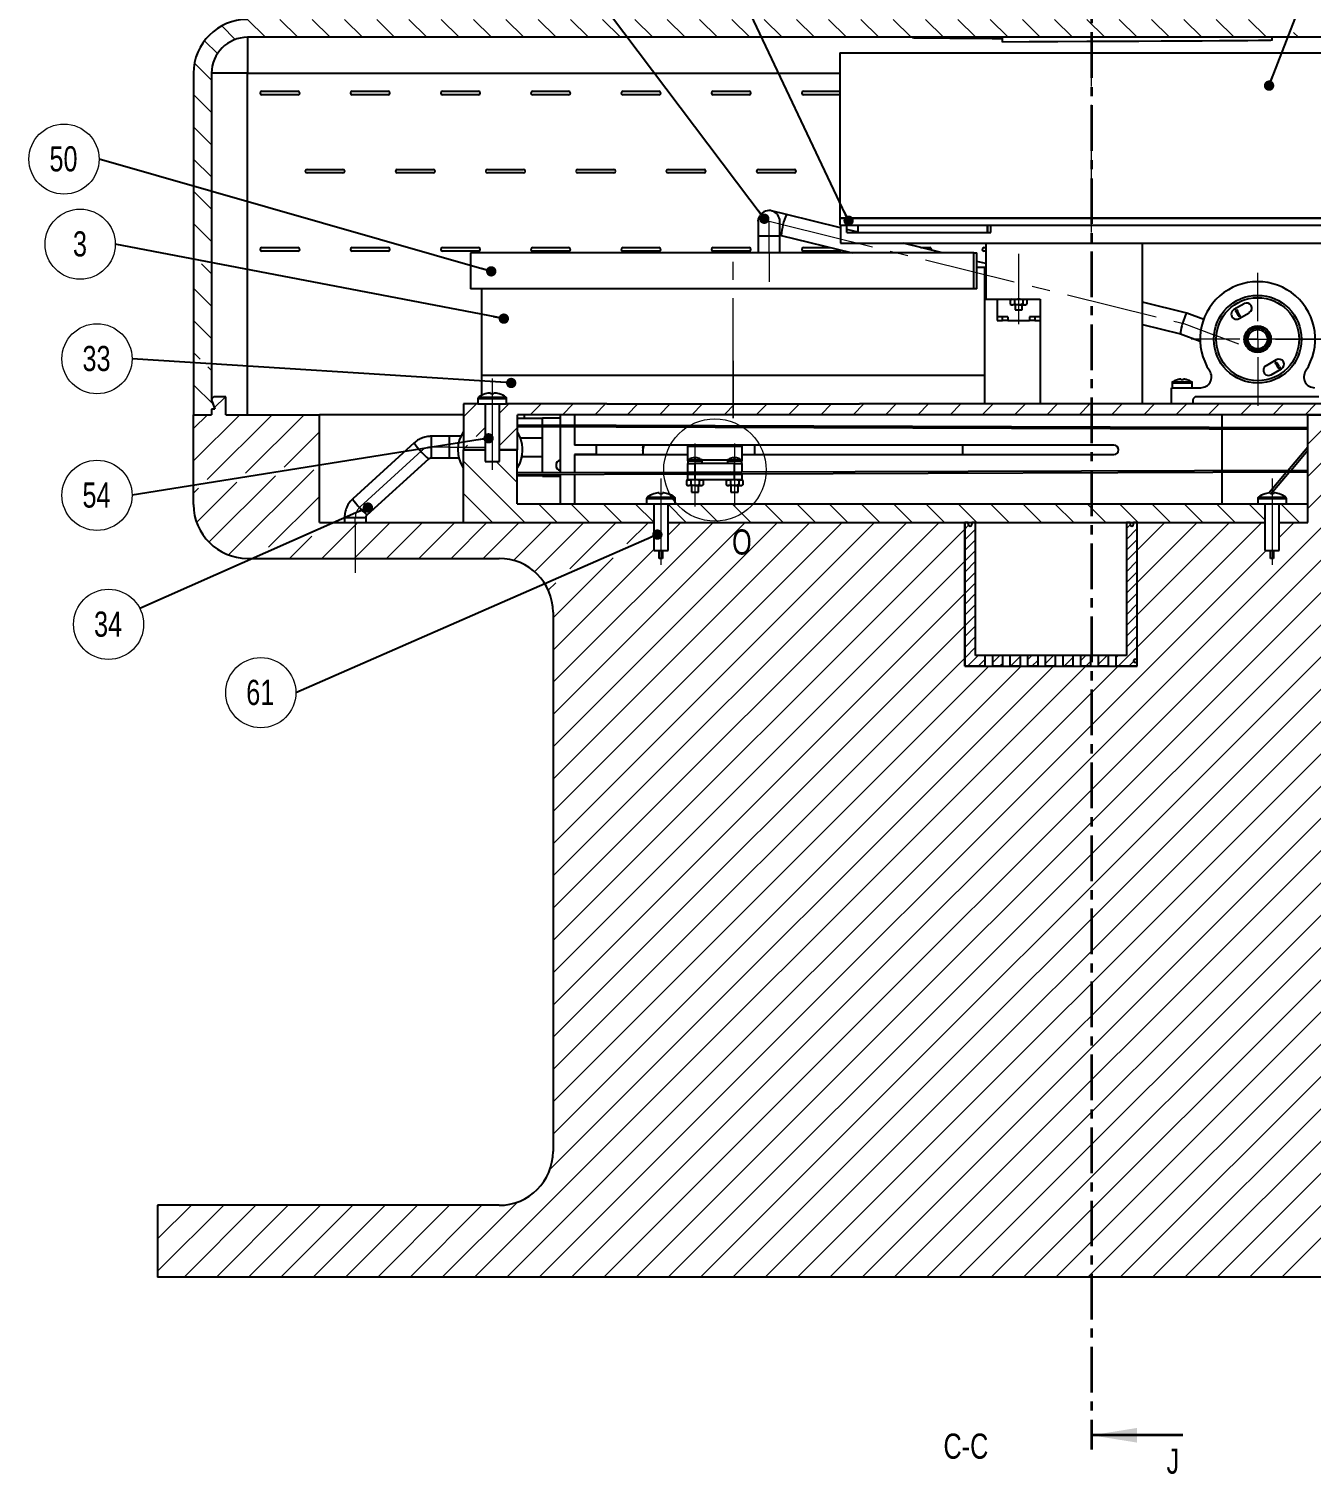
# Model space of a CAD drawing. Header units: millimetres. Extents: x 1 to 1186, y 0 to 838.
# Drawn here: x 262.3 to 440.6, y 535.1 to 736.2 of the extents above; entities that cross this region are included whole.
import ezdxf

# ---------------------------------------------------------------- set-up
doc = ezdxf.new("R2010")
doc.units = ezdxf.units.MM
doc.linetypes.add('CENTER', pattern=[10.16, 6.35, -1.27, 1.27, -1.27])
doc.linetypes.add('CENTERX2', pattern=[20.32, 12.7, -2.54, 2.54, -2.54])
doc.styles.add('SLDTEXTSTYLE0', font='TXT', dxfattribs={"width": 0.75})
doc.dimstyles.new('SLDDIMSTYLE0', dxfattribs={"dimtxt": 0.18, "dimasz": 1.44, "dimexe": 0, "dimexo": 0.0625, "dimgap": 0, "dimtad": 0, "dimtih": 1, "dimtoh": 1, "dimdec": 0, "dimrnd": 1e-09, "dimzin": 0, "dimdsep": 46, "dimtxsty": 'Standard', "dimblk1": 'DOT', "dimblk2": 'DOT', "dimsah": 1, "dimcen": 0.09, "dimadec": 0, "dimazin": 0, "dimtfac": 1.44, "dimtdec": 0, "dimtofl": 0, "dimtmove": 0, "dimatfit": 3, "dimldrblk": 'DOT', "dimfxl": 0, "dimfrac": 2, "dimtolj": 1, "dimtzin": 0, "dimarcsym": 0})

# ---------------------------------------------------------------- blocks, each defined once
blk = doc.blocks.new('SW_HATCH_0')
at = {"color": 0, "linetype": 'Continuous', "lineweight": 18}
for p, q in [((-208.65, 171.23), (-206.77, 169.34)), ((-205.07, 172.13), (-202.57, 169.63)), ((-200.58, 172.13), (-198.08, 169.63)), ((-196.09, 172.13), (-193.59, 169.63)), ((-191.6, 172.13), (-189.1, 169.63)), ((-187.11, 172.13), (-184.61, 169.63)), ((-182.62, 172.13), (-180.12, 169.63)), ((-178.13, 172.13), (-175.63, 169.63)), ((-173.64, 172.13), (-171.14, 169.63)), ((-169.15, 172.13), (-166.65, 169.63)), ((-164.66, 172.13), (-162.16, 169.63)), ((-160.17, 172.13), (-157.67, 169.63)), ((-155.68, 172.13), (-153.18, 169.63)), ((-151.19, 172.13), (-148.69, 169.63)), ((-146.7, 172.13), (-144.2, 169.63)), ((-142.21, 172.13), (-139.71, 169.63)), ((-137.72, 172.13), (-135.22, 169.63)), ((-133.23, 172.13), (-130.73, 169.63)), ((-128.74, 172.13), (-126.24, 169.63)), ((-124.25, 172.13), (-121.75, 169.63)), ((-119.76, 172.13), (-117.26, 169.63)), ((-115.27, 172.13), (-112.77, 169.63)), ((-110.78, 172.13), (-108.28, 169.63)), ((-106.29, 172.13), (-103.79, 169.63)), ((-101.8, 172.13), (-99.3, 169.63)), ((-97.31, 172.13), (-94.81, 169.63)), ((-92.82, 172.13), (-90.32, 169.63)), ((-88.32, 172.13), (-85.82, 169.63)), ((-83.83, 172.13), (-81.33, 169.63)), ((-79.34, 172.13), (-76.84, 169.63)), ((-74.85, 172.13), (-72.35, 169.63)), ((-70.36, 172.13), (-67.86, 169.63)), ((-65.87, 172.13), (-63.37, 169.63)), ((-211.07, 169.15), (-209.27, 167.36)), ((-59.58, 170.32), (-58.88, 169.63)), ((-212.45, 166.04), (-210.08, 163.67)), ((-212.58, 161.68), (-210.08, 159.18)), ((-212.58, 157.19), (-210.08, 154.69)), ((-212.58, 152.7), (-210.08, 150.2)), ((-212.58, 148.21), (-210.08, 145.71)), ((-212.58, 143.72), (-210.08, 141.22)), ((-211.48, 138.13), (-210.08, 136.73)), ((-212.58, 134.74), (-210.08, 132.24)), ((-212.58, 130.25), (-210.08, 127.75)), ((-212.58, 125.76), (-211.67, 124.85)), ((-210.6, 123.78), (-210.08, 123.26)), ((-212.58, 121.27), (-209.87, 118.57)), ((-208.15, 119.63), (-209.7, 118.08)), ((-206.16, 117.13), (-212.58, 110.71)), ((-210.65, 117.13), (-212.58, 115.2)), ((-201.67, 117.13), (-210.68, 108.12)), ((-209.9, 117.88), (-210.08, 117.7)), ((-197.18, 117.13), (-205.34, 108.97)), ((-173.23, 118.63), (-175.04, 116.82)), ((-168.74, 118.63), (-170.04, 117.33)), ((-164.25, 118.63), (-165.75, 117.13)), ((-159.76, 118.63), (-161.26, 117.13)), ((-155.27, 118.63), (-156.77, 117.13)), ((-150.78, 118.63), (-152.28, 117.13)), ((-146.29, 118.63), (-147.79, 117.13)), ((-141.8, 118.63), (-143.3, 117.13)), ((-137.3, 118.63), (-138.8, 117.13)), ((-132.81, 118.63), (-134.31, 117.13)), ((-128.32, 118.63), (-129.82, 117.13)), ((-123.83, 118.63), (-125.33, 117.13)), ((-119.34, 118.63), (-120.84, 117.13)), ((-114.85, 118.63), (-116.35, 117.13)), ((-110.36, 118.63), (-111.86, 117.13)), ((-105.87, 118.63), (-107.37, 117.13)), ((-101.38, 118.63), (-102.88, 117.13)), ((-96.89, 118.63), (-98.39, 117.13)), ((-92.4, 118.63), (-93.9, 117.13)), ((-87.91, 118.63), (-89.41, 117.13)), ((-83.42, 118.63), (-84.92, 117.13)), ((-78.93, 118.63), (-80.43, 117.13)), ((-74.44, 118.63), (-75.94, 117.13)), ((-69.95, 118.63), (-71.45, 117.13)), ((-65.46, 118.63), (-66.96, 117.13)), ((-60.97, 118.63), (-62.47, 117.13)), ((-56.48, 118.63), (-57.98, 117.13)), ((-53.49, 117.13), (-57.58, 113.04)), ((-195.08, 114.74), (-200, 109.82)), ((-172.04, 115.33), (-173.29, 114.08)), ((-167.54, 115.34), (-170.04, 112.84)), ((-174.5, 112.87), (-175.04, 112.33)), ((-42.58, 114.57), (-160.02, -2.87)), ((-52.54, 113.59), (-57.58, 108.55)), ((-175.08, 110.71), (-166.5, 102.13)), ((-172.11, 112.23), (-172.04, 112.16)), ((-170.51, 110.63), (-167.58, 107.7)), ((-167.62, 112.23), (-167.58, 112.19)), ((-51.01, 110.63), (-57.58, 104.06)), ((-201.2, 108.61), (-210.44, 99.38)), ((-195.86, 109.47), (-207.72, 97.61)), ((-42.58, 110.08), (-155.53, -2.87)), ((-211.89, 106.91), (-212.58, 106.22)), ((-206.55, 107.76), (-212.16, 102.15)), ((-195.08, 105.76), (-202.16, 98.68)), ((-175.08, 106.22), (-170.99, 102.13)), ((-164.61, 104.73), (-162.01, 102.13)), ((-160.12, 104.73), (-157.52, 102.13)), ((-155.63, 104.73), (-153.03, 102.13)), ((-151.14, 104.73), (-148.58, 102.17)), ((-42.58, 105.59), (-151.04, -2.87)), ((-146.58, 104.66), (-144.05, 102.13)), ((-142.16, 104.73), (-139.56, 102.13)), ((-137.67, 104.73), (-135.07, 102.13)), ((-133.18, 104.73), (-130.58, 102.13)), ((-128.69, 104.73), (-126.09, 102.13)), ((-124.2, 104.73), (-121.6, 102.13)), ((-119.71, 104.73), (-117.11, 102.13)), ((-115.22, 104.73), (-112.62, 102.13)), ((-110.73, 104.73), (-108.13, 102.13)), ((-106.24, 104.73), (-103.64, 102.13)), ((-101.75, 104.73), (-99.15, 102.13)), ((-97.26, 104.73), (-94.66, 102.13)), ((-92.77, 104.73), (-90.17, 102.13)), ((-88.28, 104.73), (-85.68, 102.13)), ((-83.79, 104.73), (-81.19, 102.13)), ((-79.3, 104.73), (-76.7, 102.13)), ((-74.81, 104.73), (-72.21, 102.13)), ((-70.32, 104.73), (-67.72, 102.13)), ((-65.83, 104.73), (-63.58, 102.49)), ((-61.34, 104.73), (-58.74, 102.13)), ((-189.73, 102.13), (-194.73, 97.13)), ((-185.24, 102.13), (-190.24, 97.13)), ((-180.75, 102.13), (-185.75, 97.13)), ((-176.26, 102.13), (-181.26, 97.13)), ((-171.77, 102.13), (-176.77, 97.13)), ((-167.28, 102.13), (-172.28, 97.13)), ((-162.79, 102.13), (-168.06, 96.86)), ((-158.3, 102.13), (-165.15, 95.28)), ((-108.9, 102.13), (-162.58, 48.46)), ((-113.39, 102.13), (-162.58, 52.95)), ((-117.88, 102.13), (-162.58, 57.44)), ((-122.37, 102.13), (-162.58, 61.93)), ((-126.86, 102.13), (-162.58, 66.42)), ((-131.35, 102.13), (-162.58, 70.91)), ((-135.84, 102.13), (-162.58, 75.4)), ((-140.33, 102.13), (-162.58, 79.89)), ((-105.33, 101.22), (-162.58, 43.97)), ((-153.8, 102.13), (-160.26, 95.68)), ((-149.31, 102.13), (-152.3, 99.15)), ((-144.82, 102.13), (-146.58, 100.38)), ((-42.58, 101.1), (-146.55, -2.87)), ((-104.79, 101.75), (-105.33, 101.22)), ((-103.83, 101.22), (-105.33, 99.72)), ((-82.31, 101.78), (-82.83, 101.27)), ((-81.33, 101.27), (-82.83, 99.77)), ((-64, 102.13), (-81.33, 84.8)), ((-68.49, 102.13), (-81.33, 89.29)), ((-72.98, 102.13), (-81.33, 93.78)), ((-77.47, 102.13), (-81.33, 98.28)), ((-59.51, 102.13), (-61.58, 100.06)), ((-196.11, 100.24), (-199.22, 97.13)), ((-103.83, 99.72), (-105.33, 98.22)), ((-81.33, 99.77), (-82.83, 98.27)), ((-63.41, 98.23), (-164.51, -2.87)), ((-148.58, 98.38), (-162.58, 84.38)), ((-154.23, 97.22), (-162.58, 88.87)), ((-105.33, 96.73), (-162.58, 39.48)), ((-42.58, 96.61), (-142.06, -2.87)), ((-103.83, 98.23), (-105.33, 96.73)), ((-103.83, 96.73), (-105.33, 95.23)), ((-81.33, 98.28), (-82.83, 96.78)), ((-81.33, 96.78), (-82.83, 95.28)), ((-103.83, 95.23), (-105.33, 93.73)), ((-81.33, 95.28), (-82.83, 93.78)), ((-162.2, 93.74), (-163.24, 92.7)), ((-103.83, 93.74), (-105.33, 92.24)), ((-81.33, 93.78), (-82.83, 92.28)), ((-105.33, 92.24), (-162.58, 34.99)), ((-42.58, 92.12), (-137.57, -2.87)), ((-103.83, 92.24), (-105.33, 90.74)), ((-103.83, 90.74), (-105.33, 89.24)), ((-81.33, 92.29), (-82.83, 90.79)), ((-81.33, 90.79), (-82.83, 89.29)), ((-103.83, 89.25), (-105.33, 87.75)), ((-81.33, 89.29), (-82.83, 87.79)), ((-105.33, 87.75), (-162.58, 30.5)), ((-42.58, 87.63), (-133.08, -2.87)), ((-103.83, 87.75), (-105.33, 86.25)), ((-81.33, 87.8), (-82.83, 86.3)), ((-103.83, 86.25), (-105.33, 84.75)), ((-103.83, 84.76), (-105.33, 83.26)), ((-81.33, 84.8), (-84, 82.13)), ((-81.33, 86.3), (-82.83, 84.8)), ((-105.33, 83.26), (-162.58, 26.01)), ((-42.58, 83.14), (-128.59, -2.87)), ((-103.46, 83.63), (-104.96, 82.13)), ((-102.48, 83.11), (-103.46, 82.13)), ((-100.46, 83.63), (-101.48, 82.62)), ((-100.03, 82.57), (-100.47, 82.13)), ((-98.97, 83.63), (-99.03, 83.57)), ((-97.58, 83.52), (-98.97, 82.13)), ((-95.97, 83.63), (-96.58, 83.03)), ((-95.13, 82.98), (-95.98, 82.13)), ((-92.98, 83.63), (-94.13, 82.48)), ((-91.48, 83.63), (-91.68, 83.43)), ((-90.23, 83.39), (-91.49, 82.13)), ((-88.49, 83.63), (-89.23, 82.89)), ((-87.78, 82.84), (-88.49, 82.13)), ((-85.5, 83.63), (-86.78, 82.35)), ((-84, 83.63), (-84.33, 83.3)), ((-81.82, 82.82), (-82.51, 82.13)), ((-81.33, 83.31), (-81.51, 83.13)), ((-88.49, 82.13), (-173.49, -2.87)), ((-84, 82.13), (-169, -2.87)), ((-92.98, 82.13), (-163.02, 12.09)), ((-97.47, 82.13), (-162.58, 17.03)), ((-101.96, 82.13), (-162.58, 21.52)), ((-92.68, 82.43), (-92.98, 82.13)), ((-85.33, 82.3), (-85.5, 82.13)), ((-42.58, 78.65), (-124.1, -2.87)), ((-42.58, 74.16), (-119.61, -2.87)), ((-42.58, 69.67), (-115.12, -2.87)), ((-42.58, 65.18), (-110.63, -2.87)), ((-42.58, 60.69), (-106.14, -2.87)), ((-42.58, 56.2), (-101.65, -2.87)), ((-42.58, 51.71), (-97.16, -2.87)), ((-42.58, 47.22), (-92.67, -2.87)), ((-42.58, 42.73), (-88.18, -2.87)), ((-42.58, 38.24), (-83.69, -2.87)), ((-42.58, 33.75), (-79.2, -2.87)), ((-42.58, 29.26), (-74.71, -2.87)), ((-42.58, 24.77), (-70.22, -2.87)), ((-42.58, 20.28), (-65.73, -2.87)), ((-42.58, 15.79), (-61.24, -2.87)), ((-208.39, 7.13), (-217.58, -2.05)), ((-212.88, 7.13), (-217.58, 2.44)), ((-217.37, 7.13), (-217.58, 6.93)), ((-203.9, 7.13), (-213.9, -2.87)), ((-199.41, 7.13), (-209.41, -2.87)), ((-194.92, 7.13), (-204.92, -2.87)), ((-190.43, 7.13), (-200.43, -2.87)), ((-185.94, 7.13), (-195.94, -2.87)), ((-181.45, 7.13), (-191.45, -2.87)), ((-176.96, 7.13), (-186.96, -2.87)), ((-172.47, 7.13), (-182.47, -2.87)), ((-167.54, 7.58), (-177.98, -2.87))]:
    blk.add_line(p, q, dxfattribs=at)
blk = doc.blocks.new('_Dot')
at = {"color": 0, "linetype": 'ByBlock', "lineweight": -2}
blk.add_line((-0.5, 0), (-1, 0), dxfattribs=at)
at = {"color": 0, "linetype": 'ByBlock', "const_width": 0.5}
blk.add_lwpolyline([(-0.25, 0, 1), (0.25, 0, 1)], format="xyb", close=True, dxfattribs=at)
blk = doc.blocks.new('SW_NOTE_0_10')
at = {"color": 0, "linetype": 'Continuous', "lineweight": 0}
blk.add_circle((-4.88, 0), 4.88, dxfattribs=at)
at = {"color": 0, "linetype": 'Continuous', "lineweight": 0, "insert": (-4.95, 1.79), "char_height": 3.5, "attachment_point": 2, "style": 'SLDTEXTSTYLE0'}
blk.add_mtext('50', dxfattribs=at)
blk = doc.blocks.new('SW_NOTE_0_11')
at = {"color": 0, "linetype": 'Continuous', "lineweight": 0}
blk.add_circle((-4.88, 0), 4.88, dxfattribs=at)
at = {"color": 0, "linetype": 'Continuous', "lineweight": 0, "insert": (-4.91, 1.79), "char_height": 3.5, "attachment_point": 2, "style": 'SLDTEXTSTYLE0'}
blk.add_mtext('3', dxfattribs=at)
blk = doc.blocks.new('SW_NOTE_0_12')
at = {"color": 0, "linetype": 'Continuous', "lineweight": 0}
blk.add_circle((-4.88, 0), 4.88, dxfattribs=at)
at = {"color": 0, "linetype": 'Continuous', "lineweight": 0, "insert": (-4.95, 1.79), "char_height": 3.5, "attachment_point": 2, "style": 'SLDTEXTSTYLE0'}
blk.add_mtext('33', dxfattribs=at)
blk = doc.blocks.new('SW_NOTE_0_13')
at = {"color": 0, "linetype": 'Continuous', "lineweight": 0}
blk.add_circle((-4.88, 0), 4.88, dxfattribs=at)
at = {"color": 0, "linetype": 'Continuous', "lineweight": 0, "insert": (-4.95, 1.79), "char_height": 3.5, "attachment_point": 2, "style": 'SLDTEXTSTYLE0'}
blk.add_mtext('54', dxfattribs=at)
blk = doc.blocks.new('SW_NOTE_0_14')
at = {"color": 0, "linetype": 'Continuous', "lineweight": 0}
blk.add_circle((-4.35, -2.21), 4.88, dxfattribs=at)
at = {"color": 0, "linetype": 'Continuous', "lineweight": 0, "insert": (-4.42, -0.43), "char_height": 3.5, "attachment_point": 2, "style": 'SLDTEXTSTYLE0'}
blk.add_mtext('34', dxfattribs=at)
blk = doc.blocks.new('SW_NOTE_0_15')
at = {"color": 0, "linetype": 'Continuous', "lineweight": 0}
blk.add_circle((-4.88, 0), 4.88, dxfattribs=at)
at = {"color": 0, "linetype": 'Continuous', "lineweight": 0, "insert": (-4.95, 1.79), "char_height": 3.5, "attachment_point": 2, "style": 'SLDTEXTSTYLE0'}
blk.add_mtext('61', dxfattribs=at)
blk = doc.blocks.new('SW_CENTERMARKSYMBOL_1')
at = {"color": 0, "linetype": 'Continuous', "lineweight": 18}
for p, q in [((0, 2.5), (0, 9.25)), ((-2.5, 0), (-9.25, 0)), ((0, 0), (-1.25, 0)), ((0, 0), (0, 1.25)), ((0, 0), (0, -1.25)), ((0, 0), (1.25, 0)), ((2.5, 0), (9.25, 0)), ((0, -2.5), (0, -9.25))]:
    blk.add_line(p, q, dxfattribs=at)

msp = doc.modelspace()

# ---------------------------------------------------------------- linework, layer by layer
at = {"color": 7, "linetype": 'CENTER', "lineweight": 35}
msp.add_line((410.05, 786.53), (410.05, 538.53), dxfattribs=at)
at = {"color": 7, "linetype": 'Continuous', "lineweight": 25}
for p, q in [((488.71, 735.03), (292.67, 735.03)), ((292.67, 735.03), (292.67, 730.03)), ((385.22, 735.03), (385.17, 735)), ((385.5, 735.03), (385.58, 734.98)), ((397.67, 734.37), (397.67, 735.03)), ((435.17, 734.62), (435.17, 735.03)), ((375.05, 732.88), (375.05, 709.88)), ((375.05, 732.88), (439.15, 732.88)), ((439.15, 732.88), (445.05, 732.88)), ((285.17, 730.03), (285.17, 682.53)), ((287.67, 730.03), (287.67, 684.53)), ((292.67, 730.03), (287.67, 730.03)), ((292.67, 682.53), (292.67, 730.03)), ((292.67, 730.03), (375.05, 730.03)), ((294.68, 727.53), (299.68, 727.53)), ((299.68, 727.03), (294.68, 727.03)), ((307.23, 727.53), (312.23, 727.53)), ((312.23, 727.03), (307.23, 727.03)), ((319.79, 727.53), (324.79, 727.53)), ((324.79, 727.03), (319.79, 727.03)), ((332.34, 727.53), (337.34, 727.53)), ((337.34, 727.03), (332.34, 727.03)), ((344.9, 727.53), (349.9, 727.53)), ((349.9, 727.03), (344.9, 727.03)), ((357.45, 727.53), (362.45, 727.53)), ((362.45, 727.03), (357.45, 727.03)), ((370.01, 727.53), (375.01, 727.53)), ((375.01, 727.03), (370.01, 727.03)), ((375.01, 727.53), (375.05, 727.53)), ((375.05, 727.03), (375.01, 727.03)), ((300.95, 716.66), (305.95, 716.66)), ((305.95, 716.16), (300.95, 716.16)), ((313.51, 716.66), (318.51, 716.66)), ((318.51, 716.16), (313.51, 716.16)), ((326.06, 716.66), (331.06, 716.66)), ((331.06, 716.16), (326.06, 716.16)), ((338.62, 716.66), (343.62, 716.66)), ((343.62, 716.16), (338.62, 716.16)), ((351.17, 716.66), (356.17, 716.66)), ((356.17, 716.16), (351.17, 716.16)), ((363.73, 716.66), (368.73, 716.66)), ((368.73, 716.16), (363.73, 716.16)), ((367.62, 710.38), (365.57, 710.89)), ((375.17, 708.52), (367.62, 710.38)), ((375.05, 709.88), (375.05, 708.88)), ((375.05, 709.88), (445.05, 709.88)), ((445.05, 709.88), (375.05, 709.88)), ((363.71, 709.43), (363.71, 707.43)), ((366.71, 707.43), (366.71, 709.43)), ((375.05, 708.88), (375.17, 708.88)), ((375.17, 708.88), (376.05, 708.88)), ((375.17, 708.88), (375.17, 706.38)), ((376.05, 707.88), (376.05, 708.88)), ((376.05, 708.88), (377.61, 708.88)), ((377.61, 707.92), (376.05, 708.3)), ((376.05, 707.88), (396.05, 707.88)), ((377.61, 707.88), (377.61, 708.88)), ((377.61, 708.88), (379.75, 708.88)), ((379.75, 708.88), (428.07, 708.88)), ((395.61, 707.88), (395.61, 708.88)), ((395.61, 708.88), (395.61, 707.88)), ((396.05, 707.88), (396.05, 708.88)), ((428.07, 708.88), (455.17, 708.88)), ((294.68, 705.78), (299.68, 705.78)), ((307.23, 705.78), (312.23, 705.78)), ((319.79, 705.78), (324.79, 705.78)), ((332.34, 705.78), (337.34, 705.78)), ((344.9, 705.78), (349.9, 705.78)), ((357.45, 705.78), (362.45, 705.78)), ((363.71, 707.43), (363.71, 705.03)), ((363.71, 707.43), (363.96, 707.43)), ((363.96, 707.43), (366.71, 707.43)), ((366.71, 707.51), (366.9, 707.47)), ((366.71, 705.03), (366.71, 707.43)), ((366.9, 707.47), (376.79, 705.03)), ((370.01, 705.78), (373.73, 705.78)), ((375.17, 706.38), (450.17, 706.38)), ((389.33, 705.03), (383.85, 706.38)), ((386.27, 705.78), (387.56, 705.78)), ((395.12, 705.78), (395.37, 705.78)), ((395.37, 706.38), (395.37, 698.61)), ((417.17, 684.03), (417.17, 706.38)), ((299.68, 705.28), (294.68, 705.28)), ((312.23, 705.28), (307.23, 705.28)), ((324.79, 705.28), (319.79, 705.28)), ((323.71, 705.03), (323.71, 700.03)), ((393.71, 705.03), (323.71, 705.03)), ((337.34, 705.28), (332.34, 705.28)), ((349.9, 705.28), (344.9, 705.28)), ((362.45, 705.28), (357.45, 705.28)), ((375.01, 705.28), (370.01, 705.28)), ((393.71, 700.03), (393.71, 705.03)), ((393.71, 705.03), (394.12, 705.03)), ((394.12, 700.03), (394.12, 705.03)), ((395.37, 703.54), (394.12, 703.85)), ((395.37, 705.28), (395.12, 705.28)), ((394.12, 703.03), (395.21, 703.03)), ((395.21, 688.03), (395.21, 703.03)), ((393.71, 700.03), (323.71, 700.03)), ((325.21, 700.03), (325.21, 688.03)), ((394.12, 700.03), (393.71, 700.03)), ((395.21, 700.49), (395.37, 700.45)), ((395.37, 698.61), (402.92, 698.61)), ((396.92, 698.61), (396.92, 696.13)), ((398.92, 698.61), (398.76, 698.53)), ((398.76, 698.53), (399.05, 698.61)), ((398.76, 698.53), (398.76, 697.9)), ((398.76, 697.9), (398.92, 697.81)), ((398.76, 697.9), (399.05, 697.81)), ((398.92, 697.81), (399.05, 697.81)), ((399.92, 697.81), (399.05, 697.81)), ((399.34, 698.53), (399.34, 697.9)), ((399.42, 697.81), (399.42, 697.13)), ((399.92, 697.81), (400.78, 697.81)), ((400.42, 697.13), (400.42, 697.81)), ((400.49, 698.53), (400.78, 698.61)), ((400.49, 698.53), (400.49, 697.9)), ((400.49, 697.9), (400.78, 697.81)), ((400.78, 697.81), (400.92, 697.81)), ((401.07, 698.53), (400.92, 698.61)), ((400.92, 697.81), (401.07, 697.9)), ((401.07, 698.53), (401.07, 697.9)), ((402.92, 698.61), (402.92, 684.03)), ((402.92, 698.61), (402.92, 696.13)), ((402.92, 698.59), (402.92, 698.59)), ((423.32, 696.65), (417.17, 698.17)), ((431.3, 697.97), (429.86, 697.15)), ((398.42, 696.13), (396.92, 696.13)), ((396.92, 696.13), (396.92, 695.63)), ((397.67, 695.63), (397.67, 696.13)), ((398.42, 696.13), (398.42, 695.63)), ((399.42, 697.13), (400.42, 697.13)), ((402.92, 696.13), (401.42, 696.13)), ((401.42, 696.13), (401.42, 695.63)), ((402.17, 696.13), (402.17, 695.63)), ((402.92, 696.13), (402.92, 695.63)), ((425.66, 695.78), (423.32, 696.65)), ((430.07, 697.04), (430.25, 697.14)), ((430.2, 696.82), (430.07, 697.04)), ((430.37, 696.92), (430.2, 696.82)), ((430.2, 696.82), (430.47, 696.34)), ((430.25, 697.14), (430.37, 696.92)), ((430.64, 696.44), (430.37, 696.92)), ((430.47, 696.34), (430.64, 696.44)), ((430.59, 696.13), (430.47, 696.34)), ((430.58, 695.9), (432.01, 696.72)), ((430.77, 696.23), (430.59, 696.13)), ((430.64, 696.44), (430.77, 696.23)), ((396.92, 695.63), (397.67, 695.63)), ((398.42, 695.63), (397.67, 695.63)), ((398.42, 695.63), (401.42, 695.63)), ((402.17, 695.63), (401.42, 695.63)), ((402.17, 695.63), (402.92, 695.63)), ((417.17, 695.08), (422.43, 693.78)), ((422.43, 693.78), (425.18, 692.75)), ((435.76, 690.16), (434.33, 689.34)), ((435.59, 689.8), (435.76, 689.9)), ((435.71, 689.59), (435.59, 689.8)), ((435.89, 689.69), (435.71, 689.59)), ((435.76, 689.9), (435.89, 689.69)), ((436.16, 689.21), (435.89, 689.69)), ((325.21, 688.03), (325.21, 685.21)), ((325.21, 688.03), (360.21, 688.03)), ((325.21, 688.03), (360.21, 688.03)), ((360.21, 688.03), (395.21, 688.03)), ((360.21, 688.03), (395.21, 688.03)), ((395.21, 684.03), (395.21, 688.03)), ((435.05, 688.09), (436.48, 688.91)), ((435.71, 689.59), (435.99, 689.11)), ((435.99, 689.11), (436.16, 689.21)), ((436.11, 688.89), (435.99, 689.11)), ((436.29, 688.99), (436.11, 688.89)), ((436.16, 689.21), (436.29, 688.99)), ((421.17, 684.03), (421.17, 686.28)), ((421.17, 686.28), (425.25, 686.28)), ((421.27, 686.95), (421.27, 686.28)), ((421.27, 686.95), (424.07, 686.95)), ((421.36, 687.11), (423.99, 687.11)), ((422.01, 687.39), (422.01, 687.39)), ((422.49, 687.47), (422.5, 687.39)), ((422.85, 687.39), (422.85, 687.47)), ((423.33, 687.39), (423.33, 687.39)), ((424.07, 686.28), (424.07, 686.95)), ((287.67, 684.53), (288.13, 683.28)), ((287.7, 684.45), (288.13, 683.28)), ((289.67, 685.03), (288.17, 685.03)), ((289.67, 682.53), (289.67, 685.03)), ((322.71, 684.03), (322.71, 677.63)), ((324.71, 684.03), (322.71, 684.03)), ((324.71, 684.77), (324.71, 684.03)), ((324.71, 684.77), (328.71, 684.77)), ((324.71, 684.03), (328.71, 684.03)), ((324.81, 684.97), (328.61, 684.97)), ((325.71, 684.03), (325.71, 676.03)), ((325.74, 685.42), (325.73, 685.43)), ((326.48, 685.56), (326.49, 685.42)), ((326.93, 685.42), (326.94, 685.56)), ((327.69, 685.43), (327.68, 685.42)), ((327.71, 676.03), (327.71, 684.03)), ((328.71, 684.03), (328.71, 684.77)), ((342.65, 684.03), (328.71, 684.03)), ((342.65, 684.03), (360.21, 684.03)), ((360.21, 684.03), (377.77, 684.03)), ((444.21, 684.03), (377.77, 684.03)), ((424.17, 684.53), (424.17, 684.03)), ((441.67, 685.03), (424.67, 685.03)), ((285.17, 682.53), (287.67, 682.53)), ((285.17, 682.53), (287.67, 682.53)), ((285.17, 670.03), (285.17, 682.53)), ((288.13, 683.28), (287.67, 683.28)), ((287.67, 683.28), (287.67, 682.53)), ((287.67, 683.28), (287.67, 682.53)), ((288.13, 683.28), (287.67, 683.28)), ((289.67, 682.53), (302.67, 682.53)), ((302.67, 667.53), (302.67, 682.53)), ((322.71, 682.53), (302.67, 682.53)), ((445.21, 682.53), (330.21, 682.53)), ((330.21, 677.63), (330.21, 682.53)), ((333.71, 681.98), (330.21, 681.98)), ((331.21, 681.98), (331.21, 682.53)), ((333.71, 681.1), (333.71, 682.08)), ((333.71, 682.08), (336.17, 682.08)), ((336.17, 682.53), (336.17, 681.1)), ((338.17, 682.53), (338.17, 681.09)), ((338.17, 682.53), (338.17, 681.09)), ((428.17, 682.53), (428.17, 680.78)), ((440.16, 677.63), (440.16, 682.53)), ((440.17, 667.53), (440.17, 682.53)), ((440.17, 682.53), (445.21, 682.53)), ((330.21, 681.12), (440.16, 680.74)), ((330.21, 680.87), (440.16, 680.49)), ((333.71, 674.44), (333.71, 680.85)), ((336.17, 680.85), (336.17, 674.44)), ((338.17, 680.84), (338.17, 678.28)), ((338.17, 680.84), (338.17, 678.28)), ((428.17, 680.53), (428.17, 674.73)), ((315.87, 678.61), (307.31, 670.81)), ((315.87, 678.62), (315.87, 678.61)), ((320.71, 679.53), (318.23, 679.53)), ((318.23, 679.53), (318.23, 676.53)), ((322.34, 679.53), (320.71, 679.53)), ((320.71, 679.53), (320.71, 676.53)), ((322.67, 677.63), (325.71, 677.63)), ((322.67, 677.63), (322.67, 667.53)), ((325.71, 677.63), (322.71, 677.63)), ((327.71, 677.63), (330.17, 677.63)), ((330.21, 677.63), (327.71, 677.63)), ((330.17, 670.13), (330.17, 677.63)), ((330.59, 679.33), (333.71, 679.33)), ((413.17, 678.28), (338.17, 678.28)), ((341.17, 678.28), (338.17, 678.28)), ((341.17, 678.28), (341.17, 676.98)), ((347.67, 677.85), (347.78, 678.28)), ((347.67, 677.54), (347.86, 678.28)), ((347.67, 678.28), (347.67, 676.98)), ((353.91, 678.28), (361.41, 678.28)), ((353.91, 678.1), (353.91, 678.28)), ((361.41, 678.1), (353.91, 678.1)), ((353.91, 676.24), (353.91, 678.1)), ((356.53, 678.28), (356.53, 678.28)), ((358.41, 678.28), (356.91, 678.28)), ((361.41, 678.28), (361.41, 678.1)), ((361.41, 678.1), (361.41, 676.24)), ((363.17, 678.28), (363.17, 676.98)), ((392.17, 676.98), (392.17, 678.28)), ((437.36, 674.76), (440.16, 678.06)), ((440.17, 677.63), (440.16, 677.63)), ((309.33, 668.59), (317.89, 676.4)), ((318.23, 676.53), (320.71, 676.53)), ((320.71, 676.53), (322.06, 676.53)), ((325.71, 676.03), (327.71, 676.03)), ((330.83, 676.73), (333.71, 676.73)), ((338.17, 676.98), (353.91, 676.98)), ((338.17, 676.98), (338.17, 674.45)), ((341.17, 676.98), (338.17, 676.98)), ((338.17, 676.98), (338.17, 674.45)), ((353.91, 676.13), (353.91, 676.24)), ((353.91, 676.24), (353.98, 676.24)), ((353.91, 676.13), (353.91, 675.74)), ((353.91, 676.13), (355.91, 676.13)), ((353.91, 675.74), (354.91, 675.74)), ((353.91, 674.52), (353.91, 675.74)), ((353.91, 675.74), (354.91, 675.74)), ((353.96, 676.23), (355.86, 676.23)), ((354.49, 676.48), (354.49, 676.48)), ((354.79, 676.53), (354.8, 676.48)), ((354.91, 675.74), (354.91, 674.52)), ((360.41, 675.74), (354.91, 675.74)), ((355.02, 676.48), (355.03, 676.53)), ((355.33, 676.48), (355.32, 676.48)), ((355.84, 676.24), (359.48, 676.24)), ((355.91, 675.74), (355.91, 676.13)), ((359.41, 676.13), (359.41, 675.74)), ((359.41, 676.13), (361.41, 676.13)), ((359.46, 676.23), (361.36, 676.23)), ((359.99, 676.48), (359.99, 676.48)), ((360.29, 676.53), (360.3, 676.48)), ((360.41, 675.74), (361.41, 675.74)), ((360.41, 674.52), (360.41, 675.74)), ((360.41, 675.74), (361.41, 675.74)), ((360.52, 676.48), (360.53, 676.53)), ((360.83, 676.48), (360.82, 676.48)), ((361.34, 676.24), (361.41, 676.24)), ((361.41, 676.98), (413.17, 676.98)), ((361.41, 676.24), (361.41, 676.13)), ((361.41, 675.74), (361.41, 676.13)), ((361.41, 675.74), (361.41, 674.52)), ((437.76, 674.76), (440.17, 677.61)), ((354.41, 674.5), (330.17, 674.43)), ((354.41, 674.25), (330.17, 674.18)), ((330.17, 674.08), (333.71, 674.08)), ((333.71, 673.98), (333.71, 674.19)), ((333.71, 673.98), (336.17, 673.98)), ((336.17, 674.19), (336.17, 670.13)), ((338.17, 674.2), (338.17, 670.13)), ((338.17, 674.2), (338.17, 670.13)), ((353.91, 674.52), (354.91, 674.52)), ((353.91, 674.5), (353.91, 674.52)), ((353.91, 674.23), (353.91, 674.25)), ((353.91, 673.48), (353.91, 674.23)), ((353.91, 674.23), (354.91, 674.23)), ((354.41, 674.52), (354.41, 674.23)), ((354.91, 674.52), (360.41, 674.52)), ((354.91, 674.23), (354.91, 673.48)), ((354.91, 674.23), (360.41, 674.23)), ((355.41, 674.23), (355.41, 674.52)), ((359.91, 674.52), (355.41, 674.5)), ((359.91, 674.27), (355.41, 674.25)), ((359.91, 674.52), (359.91, 674.23)), ((360.41, 674.52), (361.41, 674.52)), ((360.41, 673.48), (360.41, 674.23)), ((360.41, 674.23), (361.41, 674.23)), ((360.91, 674.23), (360.91, 674.52)), ((440.17, 674.52), (360.91, 674.27)), ((440.17, 674.77), (361.41, 674.52)), ((361.41, 674.23), (361.41, 674.27)), ((361.41, 674.23), (361.41, 673.48)), ((428.17, 674.48), (428.17, 670.13)), ((434.72, 671.64), (437.15, 674.51)), ((435.02, 671.53), (437.54, 674.51)), ((349.94, 671.66), (349.95, 671.52)), ((350.39, 671.52), (350.4, 671.66)), ((353.91, 673.48), (353.75, 673.39)), ((353.75, 673.39), (354.04, 673.48)), ((353.75, 673.39), (353.75, 672.77)), ((353.75, 672.77), (353.91, 672.68)), ((353.75, 672.77), (354.04, 672.68)), ((354.04, 673.48), (353.91, 673.48)), ((354.04, 673.48), (353.91, 673.48)), ((353.91, 672.68), (354.04, 672.68)), ((354.91, 673.48), (354.04, 673.48)), ((354.91, 672.68), (354.04, 672.68)), ((354.33, 673.39), (354.33, 672.77)), ((354.41, 672.68), (354.41, 671.74)), ((354.41, 671.74), (355.41, 671.74)), ((360.41, 673.48), (354.91, 673.48)), ((354.91, 672.68), (355.78, 672.68)), ((355.41, 671.74), (355.41, 672.68)), ((355.49, 673.39), (355.78, 673.48)), ((355.49, 673.39), (355.49, 672.77)), ((355.49, 672.77), (355.78, 672.68)), ((355.78, 672.68), (355.91, 672.68)), ((356.06, 673.39), (355.91, 673.48)), ((355.91, 672.68), (356.06, 672.77)), ((356.06, 673.39), (356.06, 672.77)), ((359.41, 673.48), (359.25, 673.39)), ((359.25, 673.39), (359.54, 673.48)), ((359.25, 673.39), (359.25, 672.77)), ((359.25, 672.77), (359.41, 672.68)), ((359.25, 672.77), (359.54, 672.68)), ((359.41, 672.68), (359.54, 672.68)), ((360.41, 672.68), (359.54, 672.68)), ((359.83, 673.39), (359.83, 672.77)), ((359.91, 672.68), (359.91, 671.74)), ((359.91, 671.74), (360.91, 671.74)), ((361.29, 673.48), (360.41, 673.48)), ((361.28, 673.48), (360.41, 673.48)), ((360.41, 672.68), (361.28, 672.68)), ((360.91, 671.74), (360.91, 672.68)), ((360.99, 673.39), (361.28, 673.48)), ((360.99, 673.39), (360.99, 672.77)), ((360.99, 672.77), (361.28, 672.68)), ((361.41, 673.48), (361.28, 673.48)), ((361.28, 672.68), (361.41, 672.68)), ((361.56, 673.39), (361.41, 673.48)), ((361.41, 672.68), (361.56, 672.77)), ((361.56, 673.39), (361.56, 672.77)), ((434.94, 671.66), (434.95, 671.52)), ((435.39, 671.52), (435.4, 671.66)), ((330.17, 670.13), (348.17, 670.13)), ((348.17, 670.87), (348.17, 670.13)), ((348.17, 670.87), (352.17, 670.87)), ((348.17, 670.13), (352.17, 670.13)), ((348.27, 671.07), (352.07, 671.07)), ((349.17, 670.13), (349.17, 663.63)), ((349.2, 671.52), (349.19, 671.53)), ((351.15, 671.53), (351.14, 671.52)), ((351.17, 663.63), (351.17, 670.13)), ((352.17, 670.13), (352.17, 670.87)), ((352.17, 670.13), (433.17, 670.13)), ((433.17, 670.87), (433.17, 670.13)), ((433.17, 670.87), (437.17, 670.87)), ((433.17, 670.13), (437.17, 670.13)), ((433.27, 671.07), (437.07, 671.07)), ((434.17, 670.13), (434.17, 663.63)), ((434.2, 671.52), (434.19, 671.53)), ((436.15, 671.53), (436.14, 671.52)), ((436.17, 663.63), (436.17, 670.13)), ((437.17, 670.13), (437.17, 670.87)), ((437.17, 670.13), (440.17, 670.13)), ((440.17, 667.53), (440.17, 670.13)), ((306.17, 668.22), (306.17, 667.53)), ((306.17, 668.22), (309.17, 668.22)), ((309.17, 667.53), (309.17, 668.22)), ((302.67, 667.53), (349.17, 667.53)), ((322.67, 667.53), (349.17, 667.53)), ((351.17, 667.53), (434.17, 667.53)), ((351.17, 667.53), (392.42, 667.53)), ((392.92, 667.53), (392.42, 667.53)), ((392.42, 667.53), (392.42, 647.53)), ((392.42, 647.53), (392.42, 667.53)), ((392.92, 667.28), (392.92, 667.53)), ((393.42, 667.53), (393.42, 667.28)), ((393.92, 667.53), (393.42, 667.53)), ((393.92, 649.03), (393.92, 667.53)), ((414.92, 667.53), (414.92, 649.03)), ((415.42, 667.53), (414.92, 667.53)), ((415.42, 667.53), (415.42, 667.28)), ((415.92, 667.28), (415.92, 667.53)), ((416.42, 667.53), (415.92, 667.53)), ((416.42, 648.53), (416.42, 667.53)), ((416.42, 647.53), (416.42, 667.53)), ((416.42, 667.53), (434.17, 667.53)), ((436.17, 667.53), (440.17, 667.53)), ((436.17, 667.53), (440.17, 667.53)), ((349.17, 663.63), (351.17, 663.63)), ((349.95, 662.53), (349.95, 663.63)), ((350.39, 663.63), (350.39, 662.53)), ((434.17, 663.63), (436.17, 663.63)), ((434.95, 662.53), (434.95, 663.63)), ((435.39, 663.63), (435.39, 662.53)), ((292.67, 662.53), (327.67, 662.53)), ((350.39, 662.53), (349.95, 662.53)), ((435.39, 662.53), (434.95, 662.53)), ((335.17, 655.03), (335.17, 580.03)), ((395.27, 647.53), (392.42, 647.53)), ((392.42, 647.53), (416.42, 647.53)), ((395.27, 649.03), (393.92, 649.03)), ((395.27, 647.53), (395.27, 649.03)), ((396.27, 649.03), (395.27, 649.03)), ((396.27, 649.03), (396.27, 647.53)), ((397.72, 649.03), (396.27, 649.03)), ((397.72, 647.53), (396.27, 647.53)), ((397.72, 647.53), (397.72, 649.03)), ((398.72, 649.03), (397.72, 649.03)), ((400.17, 649.03), (398.72, 649.03)), ((398.72, 649.03), (398.72, 647.53)), ((400.17, 647.53), (398.72, 647.53)), ((400.17, 647.53), (400.17, 649.03)), ((401.17, 649.03), (400.17, 649.03)), ((402.62, 649.03), (401.17, 649.03)), ((401.17, 649.03), (401.17, 647.53)), ((402.62, 647.53), (401.17, 647.53)), ((402.62, 647.53), (402.62, 649.03)), ((403.62, 649.03), (402.62, 649.03)), ((403.62, 649.03), (403.62, 647.53)), ((405.07, 649.03), (403.62, 649.03)), ((405.07, 647.53), (403.62, 647.53)), ((405.07, 647.53), (405.07, 649.03)), ((406.07, 649.03), (405.07, 649.03)), ((406.07, 649.03), (406.07, 647.53)), ((407.52, 649.03), (406.07, 649.03)), ((407.52, 647.53), (406.07, 647.53)), ((407.52, 647.53), (407.52, 649.03)), ((408.52, 649.03), (407.52, 649.03)), ((409.97, 649.03), (408.52, 649.03)), ((408.52, 649.03), (408.52, 647.53)), ((409.97, 647.53), (408.52, 647.53)), ((409.97, 647.53), (409.97, 649.03)), ((410.97, 649.03), (409.97, 649.03)), ((410.97, 649.03), (410.97, 647.53)), ((412.42, 649.03), (410.97, 649.03)), ((412.42, 647.53), (410.97, 647.53)), ((412.42, 647.53), (412.42, 649.03)), ((413.42, 649.03), (412.42, 649.03)), ((413.42, 649.03), (413.42, 647.53)), ((414.92, 649.03), (413.42, 649.03)), ((416.42, 647.53), (413.42, 647.53)), ((416.17, 648.53), (416.42, 648.53)), ((416.42, 648.03), (416.17, 648.03)), ((416.42, 647.53), (416.42, 648.03)), ((280.17, 572.53), (280.17, 562.53)), ((327.67, 572.53), (280.17, 572.53)), ((497.75, 562.53), (280.17, 562.53))]:
    msp.add_line(p, q, dxfattribs=at)
at = {"color": 7, "linetype": 'CENTERX2', "lineweight": 18}
for p, q in [((410.05, 707.88), (410.05, 734.88)), ((365.21, 707.43), (365.21, 709.43)), ((365.21, 709.43), (367.26, 708.92)), ((367.26, 708.92), (422.88, 695.22)), ((365.21, 705.03), (365.21, 707.43)), ((360.21, 686.03), (360.21, 705.03)), ((365.21, 705.03), (365.21, 701.03)), ((399.92, 704.92), (399.92, 695.13)), ((422.88, 695.22), (427.09, 693.64)), ((430.54, 692.35), (427.09, 693.64)), ((431.17, 693.03), (434.76, 693.03)), ((447.04, 693.03), (434.76, 693.03)), ((360.21, 690.03), (360.21, 682.03)), ((360.21, 682.03), (360.21, 690.03)), ((326.71, 687.56), (326.71, 674.03)), ((320.71, 678.03), (318.23, 678.03)), ((320.71, 678.03), (325.71, 678.03)), ((354.91, 678.53), (354.91, 669.74)), ((360.41, 678.53), (360.41, 669.74)), ((308.32, 669.7), (316.88, 677.51)), ((350.17, 673.66), (350.17, 661.63)), ((435.17, 673.66), (435.17, 661.63)), ((307.67, 667.53), (307.67, 668.22)), ((307.67, 667.53), (307.67, 660.53))]:
    msp.add_line(p, q, dxfattribs=at)
at = {"color": 7, "linetype": 'Continuous', "lineweight": 35}
msp.add_line((422.75, 540.53), (410.05, 540.53), dxfattribs=at)
at = {"color": 7, "linetype": 'Continuous', "lineweight": 25, "flags": 128}
for points in [[(385.18, 735), (385.17, 735), (385.37, 734.98), (386.01, 734.97), (387.06, 734.95), (388.52, 734.94), (390.35, 734.92), (393.05, 734.9), (396.22, 734.88), (397.67, 734.87)], [(435.17, 734.62), (434.97, 734.61), (434.34, 734.59), (433.28, 734.58), (431.82, 734.56), (430, 734.54), (427.87, 734.53), (425.45, 734.51), (422.73, 734.5), (419.77, 734.48), (416.64, 734.47), (413.42, 734.45), (409.41, 734.43), (405.38, 734.41), (401.41, 734.39), (397.67, 734.37)], [(363.71, 709.43), (363.75, 709.78), (363.96, 710.26)], [(315.87, 678.61), (315.89, 678.53), (316.03, 678.33), (316.27, 678.02), (316.59, 677.66), (316.94, 677.27), (317.28, 676.91), (317.58, 676.63), (317.79, 676.45), (317.89, 676.4), (317.89, 676.4)], [(330.79, 676.55), (330.48, 675.69), (330.17, 675.14)], [(307.31, 670.81), (307.34, 670.73), (307.48, 670.53), (307.72, 670.22), (308.04, 669.85), (308.39, 669.47), (308.73, 669.11), (309.02, 668.82), (309.23, 668.64), (309.33, 668.59), (309.33, 668.59)], [(350.39, 662.53), (350.11, 662.52), (349.95, 662.53)], [(435.39, 662.53), (435.11, 662.52), (434.95, 662.53)]]:
    msp.add_lwpolyline(points, dxfattribs=at)
at = {"color": 7, "linetype": 'Continuous', "lineweight": 25}
for radius in [6.1, 5.77, 1.85, 1.6, 1.35]:
    msp.add_circle((433.17, 693.03), radius, dxfattribs=at)
at = {"color": 7, "linetype": 'Continuous', "lineweight": 18}
msp.add_circle((357.68, 674.83), 7.12, dxfattribs=at)
at = {"color": 7, "linetype": 'Continuous', "lineweight": 25}
for centre, radius, start, end in [((292.67, 730.03), 7.5, 90, 180), ((292.67, 730.03), 5, 90, 180), ((294.68, 727.28), 0.25, 90, 270), ((299.68, 727.28), 0.25, 270, 90), ((307.23, 727.28), 0.25, 90, 270), ((312.23, 727.28), 0.25, 270, 90), ((319.79, 727.28), 0.25, 90, 270), ((324.79, 727.28), 0.25, 270, 90), ((332.34, 727.28), 0.25, 90, 270), ((337.34, 727.28), 0.25, 270, 90), ((344.9, 727.28), 0.25, 90, 270), ((349.9, 727.28), 0.25, 270, 90), ((357.45, 727.28), 0.25, 90, 270), ((362.45, 727.28), 0.25, 270, 90), ((370.01, 727.28), 0.25, 90, 270), ((300.95, 716.41), 0.25, 90, 270), ((305.95, 716.41), 0.25, 270, 90), ((313.51, 716.41), 0.25, 90, 270), ((318.51, 716.41), 0.25, 270, 90), ((326.06, 716.41), 0.25, 90, 270), ((331.06, 716.41), 0.25, 270, 90), ((338.62, 716.41), 0.25, 90, 270), ((343.62, 716.41), 0.25, 270, 90), ((351.17, 716.41), 0.25, 90, 270), ((356.17, 716.41), 0.25, 270, 90), ((363.73, 716.41), 0.25, 90, 270), ((368.73, 716.41), 0.25, 270, 90), ((365.21, 709.43), 1.5, 0, 146.326), ((375.94, 706.79), 9.06, 156.6261, 175.6829), ((294.68, 705.53), 0.25, 90, 270), ((299.68, 705.53), 0.25, 270, 90), ((307.23, 705.53), 0.25, 90, 270), ((312.23, 705.53), 0.25, 270, 90), ((319.79, 705.53), 0.25, 90, 270), ((324.79, 705.53), 0.25, 270, 90), ((332.34, 705.53), 0.25, 90, 270), ((337.34, 705.53), 0.25, 270, 90), ((344.9, 705.53), 0.25, 90, 270), ((349.9, 705.53), 0.25, 270, 90), ((357.45, 705.53), 0.25, 90, 270), ((362.45, 705.53), 0.25, 270, 90), ((370.01, 705.53), 0.25, 90, 270), ((387.56, 705.53), 0.25, 330.8187, 90), ((395.12, 705.53), 0.25, 90, 270), ((375.01, 705.53), 0.25, 270, 331.8702), ((433.17, 693.03), 8, 326.4523, 213.5477), ((431.65, 697.35), 0.72, 299.7574, 119.7574), ((430.22, 696.53), 0.72, 119.7574, 299.7574), ((436.12, 689.53), 0.72, 299.7574, 119.7574), ((425.25, 687.78), 1.5, 270, 33.5477), ((434.69, 688.71), 0.72, 119.7574, 299.7574), ((441.09, 687.78), 1.5, 146.4523, 270), ((421.45, 686.95), 0.18, 121.7263, 180), ((422.67, 684.98), 2.5, 105.3324, 121.7263), ((422.67, 684.96), 2.51, 94.1893, 105.1683), ((422.67, 684.51), 2.88, 86.5201, 93.4799), ((422.67, 684.96), 2.51, 74.8317, 85.8107), ((422.67, 684.98), 2.5, 58.2737, 74.6676), ((423.89, 686.95), 0.18, 0, 58.2737), ((288.17, 684.53), 0.5, 90, 174.942), ((288.17, 684.62), 0.5, 185.058, 200), ((324.95, 684.77), 0.24, 125.783, 180), ((326.71, 682.33), 3.25, 107.5282, 125.783), ((326.71, 682.31), 3.26, 94.0566, 107.3677), ((326.71, 681.55), 3.88, 86.7874, 93.2126), ((326.71, 682.31), 3.26, 72.6323, 85.9434), ((326.71, 682.33), 3.25, 54.217, 72.4718), ((328.47, 684.77), 0.24, 0, 54.217), ((424.67, 684.53), 0.5, 90, 180), ((326.42, 677.63), 4.5, 145.547, 213.5573), ((326.42, 677.63), 4.5, 346.0786, 32.64), ((356.91, 677.63), 0.65, 90, 92.2042), ((358.41, 677.63), 0.65, 87.7958, 90), ((413.17, 677.63), 0.65, 270, 90), ((336.33, 675.48), 0.75, 102.6576, 257.3424), ((354.03, 676.13), 0.12, 126.4837, 180), ((354.91, 674.94), 1.6, 105.1478, 126.4837), ((354.91, 674.93), 1.61, 94.2482, 104.9913), ((354.91, 674.66), 1.82, 86.4098, 93.5902), ((354.91, 674.93), 1.61, 75.0087, 85.7518), ((354.91, 674.94), 1.6, 53.5163, 74.8522), ((355.79, 676.13), 0.12, 0, 53.5163), ((359.53, 676.13), 0.12, 126.4837, 180), ((360.41, 674.94), 1.6, 105.1478, 126.4837), ((360.41, 674.93), 1.61, 94.2482, 104.9913), ((360.41, 674.66), 1.82, 86.4098, 93.5902), ((360.41, 674.93), 1.61, 75.0087, 85.7518), ((360.41, 674.94), 1.6, 53.5163, 74.8522), ((361.29, 676.13), 0.12, 0, 53.5163), ((350.17, 668.41), 3.26, 94.0566, 107.3677), ((350.17, 668.41), 3.26, 72.6323, 85.9434), ((435.17, 668.41), 3.26, 94.0566, 107.3677), ((435.17, 668.41), 3.26, 72.6323, 85.9434), ((292.67, 670.03), 7.5, 180, 270), ((348.41, 670.87), 0.24, 125.783, 180), ((350.17, 668.43), 3.25, 107.5282, 125.783), ((350.17, 667.65), 3.88, 86.7874, 93.2126), ((350.17, 668.43), 3.25, 54.217, 72.4718), ((351.93, 670.87), 0.24, 0, 54.217), ((433.41, 670.87), 0.24, 125.783, 180), ((435.17, 668.43), 3.25, 107.5282, 125.783), ((435.17, 667.65), 3.88, 86.7874, 93.2126), ((435.17, 668.43), 3.25, 54.217, 72.4718), ((436.93, 670.87), 0.24, 0, 54.217), ((393.17, 667.28), 0.25, 180, 0), ((415.67, 667.28), 0.25, 180, 0), ((327.67, 655.03), 7.5, 0, 90), ((416.17, 648.28), 0.25, 90, 270), ((327.67, 580.03), 7.5, 270, 0)]:
    msp.add_arc(centre, radius, start, end, dxfattribs=at)
msp.add_ellipse((422.88, 695.22), major_axis=(0.44, 1.44), ratio=0.10302, start_param=6.277181, end_param=9.418774, dxfattribs=at)
at = {"color": 7, "linetype": 'CENTERX2', "lineweight": 18}
for centre, major_axis, ratio, start_param, end_param in [((318.23, 676.04), (-2, 0), 0.993658, 4.712389, 5.455052), ((309.66, 668.22), (0, -2), 0.994715, 3.87845, 4.712389)]:
    msp.add_ellipse(centre, major_axis=major_axis, ratio=ratio, start_param=start_param, end_param=end_param, dxfattribs=at)
at = {"color": 7, "linetype": 'Continuous', "lineweight": 25}
for points, knots in [([(399.05, 698.61), (399.06, 698.61), (399.15, 698.61), (399.25, 698.57), (399.34, 698.53)], [0, 0, 0, 0, 0.0701083, 1, 1, 1, 1]), ([(399.05, 697.81), (399.06, 697.81), (399.15, 697.82), (399.25, 697.86), (399.34, 697.9)], [0, 0, 0, 0, 0.070108, 1, 1, 1, 1]), ([(399.92, 698.61), (399.86, 698.61), (399.67, 698.61), (399.48, 698.56), (399.34, 698.53)], [0, 0, 0, 0, 0.268634, 1, 1, 1, 1]), ([(399.92, 697.81), (399.86, 697.82), (399.67, 697.82), (399.48, 697.87), (399.34, 697.9)], [0, 0, 0, 0, 0.268634, 1, 1, 1, 1]), ([(400.49, 698.53), (400.44, 698.54), (400.26, 698.59), (400.06, 698.6), (399.92, 698.61)], [0, 0, 0, 0, 0.257551, 1, 1, 1, 1]), ([(400.49, 697.9), (400.44, 697.89), (400.26, 697.84), (400.06, 697.82), (399.92, 697.81)], [0, 0, 0, 0, 0.257551, 1, 1, 1, 1]), ([(400.78, 698.61), (400.79, 698.61), (400.89, 698.61), (400.98, 698.57), (401.07, 698.53)], [0, 0, 0, 0, 0.070108, 1, 1, 1, 1]), ([(400.78, 697.81), (400.79, 697.81), (400.89, 697.82), (400.98, 697.86), (401.07, 697.9)], [0, 0, 0, 0, 0.070108, 1, 1, 1, 1]), ([(318.23, 679.53), (318.06, 679.52), (317.64, 679.5), (316.99, 679.33), (316.36, 679.02), (316.02, 678.74), (315.87, 678.61)], [0, 0, 0, 0, 0.196968, 0.484031, 0.77142, 1, 1, 1, 1]), ([(317.89, 676.4), (317.91, 676.41), (317.97, 676.47), (318.09, 676.52), (318.19, 676.53), (318.23, 676.53)], [0, 0, 0, 0, 0.1991343, 0.6877519, 1, 1, 1, 1]), ([(354.04, 673.48), (354.05, 673.48), (354.15, 673.48), (354.24, 673.43), (354.33, 673.39)], [0, 0, 0, 0, 0.0701083, 1, 1, 1, 1]), ([(354.04, 672.68), (354.05, 672.68), (354.15, 672.68), (354.24, 672.73), (354.33, 672.77)], [0, 0, 0, 0, 0.070108, 1, 1, 1, 1]), ([(354.91, 673.48), (354.86, 673.48), (354.66, 673.47), (354.47, 673.43), (354.33, 673.39)], [0, 0, 0, 0, 0.268634, 1, 1, 1, 1]), ([(354.91, 672.68), (354.86, 672.68), (354.66, 672.69), (354.47, 672.73), (354.33, 672.77)], [0, 0, 0, 0, 0.268634, 1, 1, 1, 1]), ([(355.49, 673.39), (355.44, 673.4), (355.25, 673.46), (355.05, 673.47), (354.91, 673.48)], [0, 0, 0, 0, 0.257551, 1, 1, 1, 1]), ([(355.49, 672.77), (355.44, 672.76), (355.25, 672.7), (355.05, 672.69), (354.91, 672.68)], [0, 0, 0, 0, 0.257551, 1, 1, 1, 1]), ([(355.78, 673.48), (355.78, 673.48), (355.88, 673.48), (355.98, 673.43), (356.06, 673.39)], [0, 0, 0, 0, 0.070108, 1, 1, 1, 1]), ([(355.78, 672.68), (355.78, 672.68), (355.88, 672.68), (355.98, 672.73), (356.06, 672.77)], [0, 0, 0, 0, 0.070108, 1, 1, 1, 1]), ([(359.54, 673.48), (359.55, 673.48), (359.65, 673.48), (359.74, 673.43), (359.83, 673.39)], [0, 0, 0, 0, 0.0701083, 1, 1, 1, 1]), ([(359.54, 672.68), (359.55, 672.68), (359.65, 672.68), (359.74, 672.73), (359.83, 672.77)], [0, 0, 0, 0, 0.070108, 1, 1, 1, 1]), ([(360.41, 673.48), (360.36, 673.48), (360.16, 673.47), (359.97, 673.43), (359.83, 673.39)], [0, 0, 0, 0, 0.268634, 1, 1, 1, 1]), ([(360.41, 672.68), (360.36, 672.68), (360.16, 672.69), (359.97, 672.73), (359.83, 672.77)], [0, 0, 0, 0, 0.268634, 1, 1, 1, 1]), ([(360.99, 673.39), (360.94, 673.4), (360.75, 673.46), (360.55, 673.47), (360.41, 673.48)], [0, 0, 0, 0, 0.257551, 1, 1, 1, 1]), ([(360.99, 672.77), (360.94, 672.76), (360.75, 672.7), (360.55, 672.69), (360.41, 672.68)], [0, 0, 0, 0, 0.257551, 1, 1, 1, 1]), ([(361.28, 673.48), (361.28, 673.48), (361.38, 673.48), (361.48, 673.43), (361.56, 673.39)], [0, 0, 0, 0, 0.070108, 1, 1, 1, 1]), ([(361.28, 672.68), (361.28, 672.68), (361.38, 672.68), (361.48, 672.73), (361.56, 672.77)], [0, 0, 0, 0, 0.070108, 1, 1, 1, 1]), ([(307.31, 670.81), (307.19, 670.69), (306.89, 670.4), (306.53, 669.83), (306.27, 669.15), (306.18, 668.6), (306.17, 668.29), (306.17, 668.22)], [0, 0, 0, 0, 0.175672, 0.430728, 0.686118, 0.928623, 1, 1, 1, 1]), ([(309.17, 668.22), (309.17, 668.25), (309.18, 668.33), (309.22, 668.47), (309.3, 668.55), (309.33, 668.59)], [0, 0, 0, 0, 0.174999, 0.588627, 1, 1, 1, 1])]:
    msp.add_open_spline(points, degree=3, knots=knots, dxfattribs=at)
at = {"color": 7, "linetype": 'Continuous', "lineweight": 35}
msp.add_solid([(410.05, 540.53), (416.4, 539.51), (416.4, 541.55)], dxfattribs=at)

# ---------------------------------------------------------------- block references
at = {"color": 7, "linetype": 'Continuous', "lineweight": 18}
msp.add_blockref('SW_HATCH_0', (497.75, 565.4), dxfattribs=at)
at = {"color": 7, "linetype": 'Continuous', "lineweight": 0}
for name, p in [('SW_NOTE_0_10', (272.03, 718.09)), ('SW_NOTE_0_11', (274.28, 706.25)), ('SW_CENTERMARKSYMBOL_1', (433.17, 693.03)), ('SW_NOTE_0_12', (276.62, 690.31)), ('SW_NOTE_0_13', (276.62, 671.31)), ('SW_NOTE_0_14', (277.7, 655.57)), ('SW_NOTE_0_15', (299.4, 643.85))]:
    msp.add_blockref(name, p, dxfattribs=at)

# ---------------------------------------------------------------- texts
at = {"color": 7, "linetype": 'Continuous', "lineweight": 18, "insert": (360.07, 666.57), "char_height": 3.5, "attachment_point": 1, "style": 'SLDTEXTSTYLE0'}
msp.add_mtext('O', dxfattribs=at)
at = {"color": 7, "linetype": 'Continuous', "lineweight": 0, "insert": (392.59, 540.77), "char_height": 3.5, "attachment_point": 2, "style": 'SLDTEXTSTYLE0'}
msp.add_mtext('C-C', dxfattribs=at)
at = {"color": 7, "linetype": 'Continuous', "insert": (420.5, 538.68), "char_height": 3.5, "attachment_point": 1, "style": 'SLDTEXTSTYLE0'}
msp.add_mtext('J', dxfattribs=at)

# ---------------------------------------------------------------- leaders
at = {"color": 7, "linetype": 'Continuous', "lineweight": 0}
for points in [[(364.55, 709.79), (333.82, 750.49)], [(434.76, 728.31), (443.32, 750.49)], [(376.28, 709.52), (357.41, 749.37)], [(326.57, 702.47), (272.03, 718.09)], [(328.32, 695.89), (274.28, 706.25)], [(329.35, 686.94), (276.62, 690.31)], [(326.2, 679.24), (276.62, 671.31)], [(309.42, 669.6), (277.7, 655.57)], [(349.68, 665.85), (299.4, 643.85)]]:
    msp.add_leader(points, dimstyle='SLDDIMSTYLE0', dxfattribs=at)

doc.saveas('drawing.dxf')
